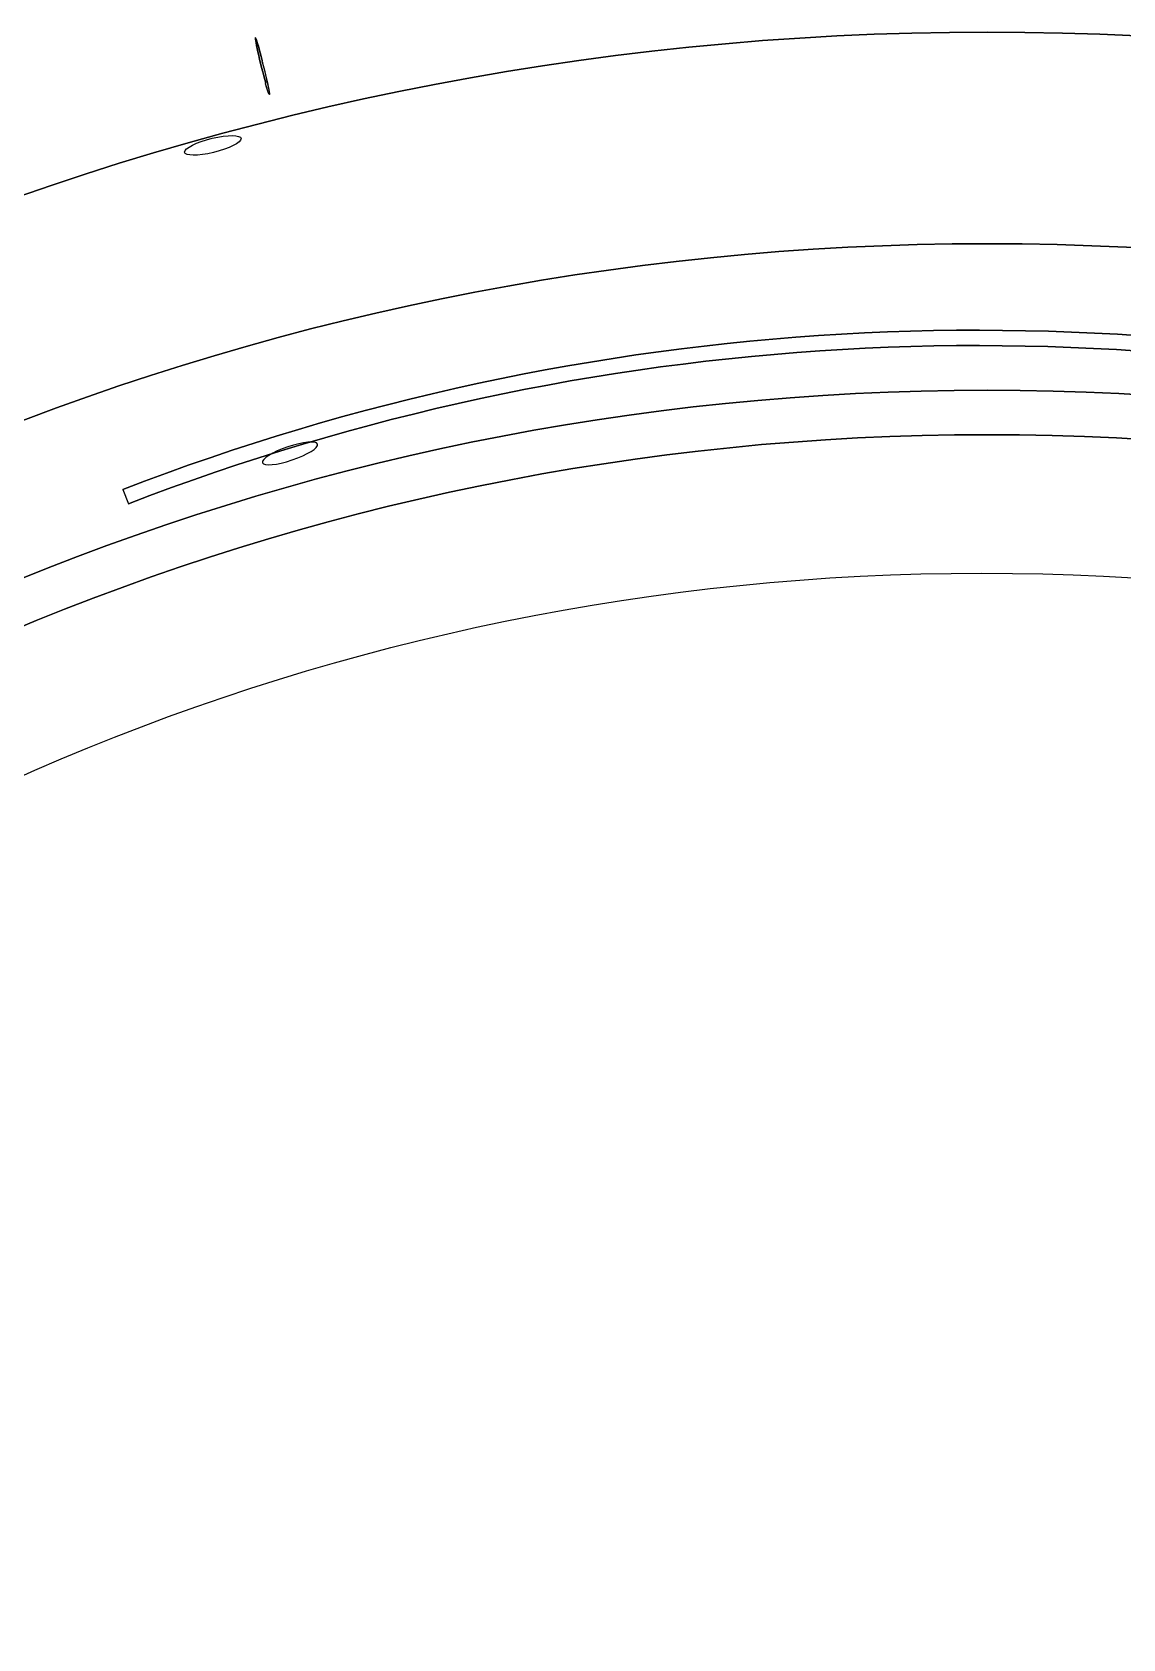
# Model space of a CAD drawing. Header units: millimetres. Extents: x 43168.9 to 43194.6, y -25545.1 to -25543.4.
# Drawn here: x 43170.382118 to 43170.383825, y -25543.917181 to -25543.914667 of the extents above; entities that cross this region are included whole.
import ezdxf

# ---------------------------------------------------------------- set-up
doc = ezdxf.new("R2010")
doc.units = ezdxf.units.MM
doc.header["$LTSCALE"] = 200

msp = doc.modelspace()

# ---------------------------------------------------------------- linework, layer by layer
at = {"extrusion": (0, 0, -1)}
msp.add_line((43170.38226030385, -25543.91538256122, 0.01036849469360441), (43170.38226894318, -25543.91540495233, 0.01036849469360441), dxfattribs=at)
at = {"extrusion": (-0.9329629981720244, -0.3599722823244411, 0)}
for p, q in [((43170.38226030385, -25543.91538256122, 0.01136849469360441), (43170.38226894318, -25543.91540495233, 0.01136849469360441)), ((43170.38226030385, -25543.91538256122, 0.01036849469360441), (43170.38226030385, -25543.91538256122, 0.01136849469360441)), ((43170.38226030385, -25543.91538256122, 0.01036849469360441), (43170.38226894318, -25543.91540495233, 0.01036849469360441)), ((43170.38226894318, -25543.91540495233, 0.01036849469360441), (43170.38226894318, -25543.91540495233, 0.01136849469360441))]:
    msp.add_line(p, q, dxfattribs=at)
for p, q in [((43170.38226030385, -25543.91538256122, 0.01036849469360441), (43170.38226030385, -25543.91538256122, 0.01136849469360441)), ((43170.38226030385, -25543.91538256122, 0.01136849469360441), (43170.38226894318, -25543.91540495233, 0.01136849469360441)), ((43170.38226894318, -25543.91540495233, 0.01036849469360441), (43170.38226894318, -25543.91540495233, 0.01136849469360441))]:
    msp.add_line(p, q)
for centre, radius in [((43170.38361247953, -25543.91923345247, 0.0120556941268622), 0.004566449080721259), ((43170.38361247953, -25543.91923345247, 0.01197933280888286), 0.004566449080721259), ((43170.38361247953, -25543.91923345247, 0.0120556941268622), 0.004566449080721259), ((43170.38361247953, -25543.91923345247, 0.01197933280888286), 0.004235272369038546), ((43170.38361247953, -25543.91923345247, 0.01172479502731119), 0.004005996155783237), ((43170.38361247953, -25543.91923345247, 0.01172479502731119), 0.004005996155783237), ((43170.38361247953, -25543.91923345247, 0.002205082340510182), 0.004005996155783237), ((43170.38361247953, -25543.91923345247, 0.002285392237536607), 0.003936490781277223), ((43170.38361247953, -25543.91923345247, 0.002285392237536607), 0.003936490781277223), ((43170.38361247953, -25543.91923345247, 0.0120556941268622), 0.003936490781277223), ((43170.38360407183, -25543.91921360648), 0.0037)]:
    msp.add_circle(centre, radius)
at = {"extrusion": (0, 0, -1)}
for centre, radius in [((-43170.38361247953, -25543.91923345247, -0.01197933280888286), 0.004566449080721259), ((-43170.38361247953, -25543.91923345247, -0.01197933280888286), 0.004235272369038546), ((-43170.38361247953, -25543.91923345247, -0.002205082340510182), 0.004005996155783237), ((-43170.38361247953, -25543.91923345247, -0.0120556941268622), 0.003936490781277223)]:
    msp.add_circle(centre, radius, dxfattribs=at)
at = {"extrusion": (0.3101517598934223, -0.9204294968072598, -0.2379399656260955)}
msp.add_circle((32753.48781763908, 9039.796178164403, 36900.7406173777), 4.557526675571353e-05, dxfattribs=at)
msp.add_circle((32753.48781763908, 9039.796178164403, 36900.7406173777), 4.557526675571353e-05, dxfattribs=at)
at = {"extrusion": (-0.9680232090923846, -0.2472382199478816, -0.04247739699516093)}
msp.add_arc((35432.45115553418, -1508.214524966051, -35474.50065374876), 4.518610006515542e-05, 258.9074616876511, 52.27879733559677, dxfattribs=at)
msp.add_arc((35432.45115553418, -1508.214524966051, -35474.50065374876), 4.518610006515542e-05, 258.9074616876511, 52.27879733559677, dxfattribs=at)
at = {"extrusion": (0, 0, -1)}
for centre, radius in [((-43170.38359787579, -25543.91884923126, -0.01036849469360441), 0.003715763690690872), ((-43170.38359787579, -25543.91884923126, -0.01036849469360441), 0.003715763690690872), ((-43170.38359787579, -25543.91884923126, -0.01036849469360441), 0.003691763690690872), ((-43170.38359787579, -25543.91884923126, -0.01136849469360441), 0.003691763690690872), ((-43170.38359787579, -25543.91884923126, -0.01036849469360441), 0.003691763690690872)]:
    msp.add_arc(centre, radius, 68.90150563181385, 104.522790229107, dxfattribs=at)
for radius in [0.003715763690690872, 0.003715763690690872, 0.003691763690690872]:
    msp.add_arc((43170.38359787579, -25543.91884923126, 0.01136849469360441), radius, 75.47720977089297, 111.0984943681862)
at = {"extrusion": (0.9691621147903273, 0.2429267013134089, 0.04136922822735177)}
msp.add_ellipse((43170.38247846613, -25543.91471926172, 0.01119529657784309), major_axis=(9.009833812670443e-07, -1.111962624610485e-05, 4.418876645651091e-05), ratio=0.9970113265078925, start_param=3.062836391574355, end_param=6.702392289279268, dxfattribs=at)
msp.add_ellipse((43170.38247846613, -25543.91471926172, 0.01119529657784309), major_axis=(9.009833812670443e-07, -1.111962624610485e-05, 4.418876645651091e-05), ratio=0.9970113265078925, start_param=3.062836391574355, end_param=6.702392289279268, dxfattribs=at)
at = {"extrusion": (-0.9691621147903265, -0.2429267013134116, -0.04136922822735239)}
msp.add_ellipse((43170.38247886351, -25543.91472073184, 0.0111946200728851), major_axis=(8.932898943015154e-07, -1.102467588257466e-05, 4.381143907642334e-05), ratio=0.9990043234468093, start_param=-0.3826377134906522, end_param=3.184445833928203, dxfattribs=at)
at = {"extrusion": (0.9691621147903265, 0.2429267013134116, 0.04136922822735239)}
msp.add_ellipse((43170.38247886351, -25543.91472073184, 0.0111946200728851), major_axis=(8.932898943015154e-07, -1.102467588257466e-05, 4.381143907642334e-05), ratio=0.9990043234468093, start_param=3.098739473251383, end_param=6.665823020670238, dxfattribs=at)
at = {"extrusion": (-0.2357948790242845, 0.9412740229941138, 0.2416691719322097)}
msp.add_ellipse((43170.38240106796, -25543.91484423999, 0.01116542524680385), major_axis=(9.009833812670435e-07, -1.111962624610485e-05, 4.418876645651091e-05), ratio=0.9970113265078925, start_param=1.570796326794948, end_param=7.853981633974534, dxfattribs=at)
msp.add_ellipse((43170.38240106796, -25543.91484423999, 0.01116542524680385), major_axis=(9.009833812670435e-07, -1.111962624610485e-05, 4.418876645651091e-05), ratio=0.9970113265078925, start_param=1.570796326794948, end_param=7.853981633974534, dxfattribs=at)
for points in [[(43170.38247844604, -25543.9147115329, 0.0111503822905824), (43170.38247824218, -25543.91471164227, 0.01115036358807246), (43170.38247805105, -25543.91471175444, 0.01115034445226846), (43170.38247787183, -25543.9147118697, 0.01115032491546878)], [(43170.38247844604, -25543.9147115329, 0.0111503822905824), (43170.38247824218, -25543.91471164227, 0.01115036358807246), (43170.38247805105, -25543.91471175444, 0.01115034445226846), (43170.38247787183, -25543.9147118697, 0.01115032491546878)], [(43170.38248356846, -25543.91474792056, 0.01123033663283876), (43170.38248364379, -25543.9147475358, 0.01123063817168508), (43170.38248373126, -25543.91474715612, 0.01123092477393875), (43170.38248383211, -25543.91474678306, 0.01123119689927494)], [(43170.38248356846, -25543.91474792056, 0.01123033663283876), (43170.38248364379, -25543.9147475358, 0.01123063817168508), (43170.38248373126, -25543.91474715612, 0.01123092477393875), (43170.38248383211, -25543.91474678306, 0.01123119689927494)], [(43170.3824889369, -25543.91475993853, 0.01117794471124), (43170.38248906299, -25543.91476078852, 0.01118001848951014), (43170.3824891482, -25543.914761488, 0.01118214783482224), (43170.38248919239, -25543.91476203331, 0.01118431486620656)], [(43170.3824889369, -25543.91475993853, 0.01117794471124), (43170.38248906299, -25543.91476078852, 0.01118001848951014), (43170.3824891482, -25543.914761488, 0.01118214783482224), (43170.38248919239, -25543.91476203331, 0.01118431486620656)]]:
    msp.add_open_spline(points, degree=3)
for points, knots in [([(43170.38247787183, -25543.9147118697, 0.01115032491546878), (43170.38247832978, -25543.91471361262, 0.0111500333321647), (43170.38247878812, -25543.91471537573, 0.01114985023683816), (43170.38248071371, -25543.91472286264, 0.01114954510024377), (43170.38248213264, -25543.91472857647, 0.01115046605877948), (43170.38248471459, -25543.9147393809, 0.01115451256129719), (43170.38248585203, -25543.91474436564, 0.01115760465462541), (43170.38248729307, -25543.91475108047, 0.01116384798288865), (43170.38248774021, -25543.91475326577, 0.01116637754370665), (43170.38248846879, -25543.91475706383, 0.01117188038774362), (43170.38248874796, -25543.91475866487, 0.0111748372480944), (43170.3824889369, -25543.91475993853, 0.01117794471124)], [1.128278245709212, 1.128278245709212, 1.128278245709212, 1.128278245709212, 1.155776491152996, 1.155776491152996, 1.244338505548122, 1.244338505548122, 1.333128112986339, 1.333128112986339, 1.383561611627633, 1.383561611627633, 1.434016602103281, 1.434016602103281, 1.434016602103281, 1.434016602103281]), ([(43170.38247787183, -25543.9147118697, 0.01115032491546878), (43170.38247832978, -25543.91471361262, 0.0111500333321647), (43170.38247878812, -25543.91471537573, 0.01114985023683816), (43170.38248071371, -25543.91472286264, 0.01114954510024377), (43170.38248213264, -25543.91472857647, 0.01115046605877948), (43170.38248471459, -25543.9147393809, 0.01115451256129719), (43170.38248585203, -25543.91474436564, 0.01115760465462541), (43170.38248729307, -25543.91475108047, 0.01116384798288865), (43170.38248774021, -25543.91475326577, 0.01116637754370665), (43170.38248846879, -25543.91475706383, 0.01117188038774362), (43170.38248874796, -25543.91475866487, 0.0111748372480944), (43170.3824889369, -25543.91475993853, 0.01117794471124)], [1.128278245709212, 1.128278245709212, 1.128278245709212, 1.128278245709212, 1.155776491152996, 1.155776491152996, 1.244338505548122, 1.244338505548122, 1.333128112986339, 1.333128112986339, 1.383561611627633, 1.383561611627633, 1.434016602103281, 1.434016602103281, 1.434016602103281, 1.434016602103281]), ([(43170.38248919239, -25543.91476203331, 0.01118431486620656), (43170.38248926534, -25543.91476293365, 0.01118789277769217), (43170.38248922644, -25543.9147634137, 0.01119157342856488), (43170.3824888321, -25543.91476352671, 0.01120121782436775), (43170.38248830407, -25543.9147624707, 0.01120710459253459), (43170.38248673836, -25543.91475822722, 0.01121808685101901), (43170.38248571695, -25543.91475508589, 0.01122307985471985), (43170.38248420783, -25543.91475008561, 0.01122836736905), (43170.38248389264, -25543.91474902565, 0.01122938100900184), (43170.38248356846, -25543.91474792056, 0.01123033663283876)], [1.467687946851834, 1.467687946851834, 1.467687946851834, 1.467687946851834, 1.523281553840435, 1.523281553840435, 1.612485118414952, 1.612485118414952, 1.701446796513566, 1.701446796513566, 1.723978013996099, 1.723978013996099, 1.723978013996099, 1.723978013996099]), ([(43170.38248919239, -25543.91476203331, 0.01118431486620656), (43170.38248926534, -25543.91476293365, 0.01118789277769217), (43170.38248922644, -25543.9147634137, 0.01119157342856488), (43170.3824888321, -25543.91476352671, 0.01120121782436775), (43170.38248830407, -25543.9147624707, 0.01120710459253459), (43170.38248673836, -25543.91475822722, 0.01121808685101901), (43170.38248571695, -25543.91475508589, 0.01122307985471985), (43170.38248420783, -25543.91475008561, 0.01122836736905), (43170.38248389264, -25543.91474902565, 0.01122938100900184), (43170.38248356846, -25543.91474792056, 0.01123033663283876)], [1.467687946851834, 1.467687946851834, 1.467687946851834, 1.467687946851834, 1.523281553840435, 1.523281553840435, 1.612485118414952, 1.612485118414952, 1.701446796513566, 1.701446796513566, 1.723978013996099, 1.723978013996099, 1.723978013996099, 1.723978013996099])]:
    msp.add_open_spline(points, degree=3, knots=knots)

doc.saveas('drawing.dxf')
